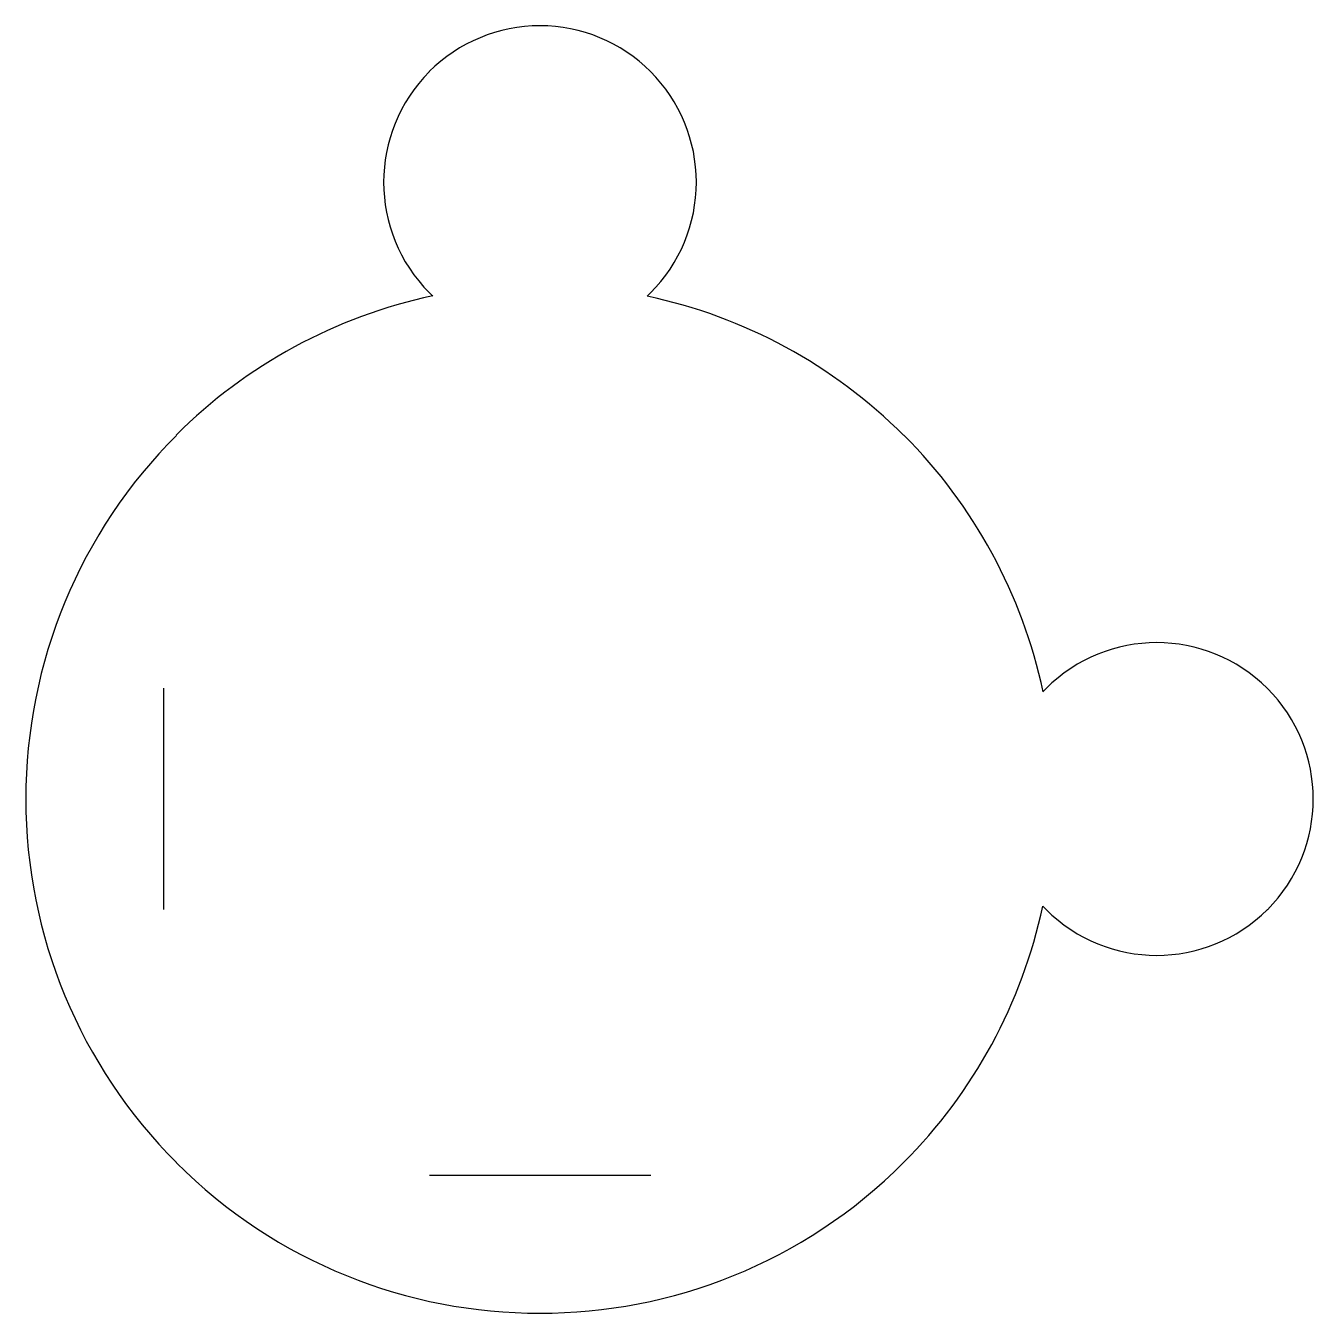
# Model space of a CAD drawing. Header units: millimetres. Extents: x 0 to 104, y 0 to 104.
import ezdxf

# ---------------------------------------------------------------- set-up
doc = ezdxf.new("R2010")
doc.units = ezdxf.units.MM
doc.layers.add('CUT', color=7, linetype='Continuous')
doc.layers.add('SLIT', color=1, linetype='Continuous')

msp = doc.modelspace()

# ---------------------------------------------------------------- linework, layer by layer
at = {"layer": 'CUT'}
for centre, radius, start, end in [((41.68, 91.68), 12.68, 44.9994, 135), ((41.69, 91.68), 12.68, 135, 224.9994), ((41.68, 91.68), 12.68, 315, 45.0006), ((41.63, 41.74), 41.63, 101.9785, 135), ((41.33, 91.3), 12.16, 224.9047, 226.6969), ((42.6, 90.74), 11.36, 313.2101, 315.1272), ((41.74, 41.74), 41.61, 45.0015, 78.0244), ((41.68, 41.69), 41.68, 134.9998, 225.0002), ((41.74, 41.74), 41.63, 11.9785, 45), ((91.68, 41.68), 12.68, 45, 135), ((92.15, 41.23), 13.33, 135.0318, 136.6659), ((91.68, 41.68), 12.68, 315, 45), ((41.73, 41.64), 41.61, 315, 348.021), ((92.76, 42.7), 14.16, 223.3031, 224.8411), ((91.68, 41.69), 12.68, 225.0006, 314.9994), ((41.68, 41.69), 41.69, 225.0005, 315)]:
    msp.add_arc(centre, radius, start, end, dxfattribs=at)
at = {"layer": 'SLIT'}
for p, q in [((11.2, 32.74), (11.2, 50.66)), ((32.74, 11.2), (50.66, 11.2))]:
    msp.add_line(p, q, dxfattribs=at)

doc.saveas('drawing.dxf')
